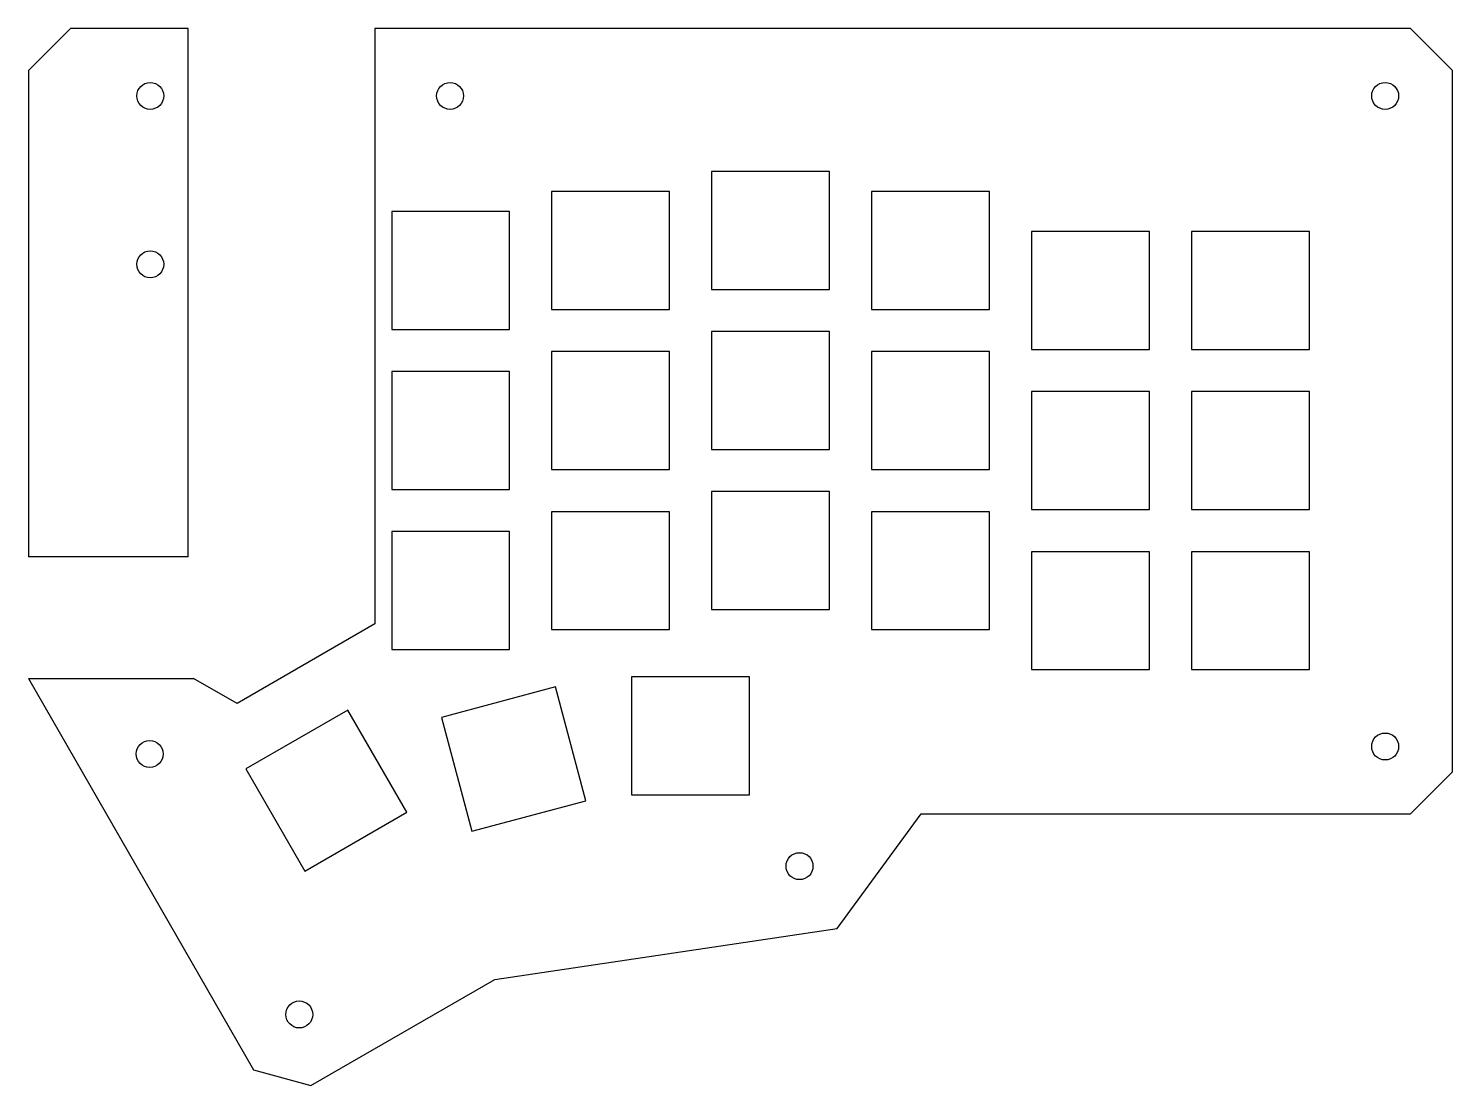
# Model space of a CAD drawing. Header units: millimetres. Extents: x -160 to 9, y -119 to 6.
import ezdxf

# ---------------------------------------------------------------- set-up
doc = ezdxf.new("R2010")
doc.units = ezdxf.units.MM

msp = doc.modelspace()

# ---------------------------------------------------------------- linework, layer by layer
at = {"color": 7, "linetype": 'Continuous', "lineweight": 25}
for p, q in [((-155.48, 6.32), (-160.48, 1.32)), ((-141.52, 6.32), (-155.48, 6.32)), ((-141.52, -56.42), (-141.52, 6.32)), ((-119.35, 6.32), (-119.35, 1.57)), ((-96.34, 6.32), (-119.35, 6.32)), ((3.66, 6.32), (-96.34, 6.32)), ((8.66, 1.32), (3.66, 6.32)), ((-160.48, 1.32), (-160.48, -56.42)), ((-119.35, 1.57), (-119.35, -64.37)), ((8.66, -81.93), (8.66, 1.32)), ((-65.34, -10.67), (-79.34, -10.67)), ((-79.34, -10.67), (-79.34, -24.67)), ((-65.34, -24.67), (-65.34, -10.67)), ((-84.34, -13.04), (-98.34, -13.04)), ((-98.34, -13.04), (-98.34, -27.05)), ((-84.34, -27.05), (-84.34, -13.04)), ((-46.34, -13.04), (-60.34, -13.04)), ((-60.34, -13.04), (-60.34, -27.05)), ((-46.34, -27.05), (-46.34, -13.04)), ((-117.34, -15.42), (-117.34, -29.42)), ((-103.34, -15.42), (-117.34, -15.42)), ((-103.34, -29.42), (-103.34, -15.42)), ((-27.34, -17.8), (-41.34, -17.8)), ((-41.34, -17.8), (-41.34, -31.8)), ((-27.34, -31.8), (-27.34, -17.8)), ((-8.33, -17.8), (-22.33, -17.8)), ((-22.33, -17.8), (-22.33, -31.8)), ((-8.33, -31.8), (-8.33, -17.8)), ((-79.34, -24.67), (-65.34, -24.67)), ((-98.34, -27.05), (-84.34, -27.05)), ((-60.34, -27.05), (-46.34, -27.05)), ((-117.34, -29.42), (-103.34, -29.42)), ((-79.34, -29.67), (-79.34, -43.67)), ((-65.34, -29.67), (-79.34, -29.67)), ((-65.34, -43.67), (-65.34, -29.67)), ((-98.34, -32.05), (-98.34, -46.05)), ((-84.34, -32.05), (-98.34, -32.05)), ((-84.34, -46.05), (-84.34, -32.05)), ((-60.34, -32.05), (-60.34, -46.05)), ((-46.34, -32.05), (-60.34, -32.05)), ((-46.34, -46.05), (-46.34, -32.05)), ((-41.34, -31.8), (-27.34, -31.8)), ((-22.33, -31.8), (-8.33, -31.8)), ((-117.34, -34.42), (-117.34, -48.42)), ((-103.34, -34.42), (-117.34, -34.42)), ((-103.34, -48.42), (-103.34, -34.42)), ((-41.34, -36.8), (-41.34, -50.8)), ((-27.34, -36.8), (-41.34, -36.8)), ((-27.34, -50.8), (-27.34, -36.8)), ((-22.33, -36.8), (-22.33, -50.8)), ((-8.33, -36.8), (-22.33, -36.8)), ((-8.33, -50.8), (-8.33, -36.8)), ((-79.34, -43.67), (-65.34, -43.67)), ((-98.34, -46.05), (-84.34, -46.05)), ((-60.34, -46.05), (-46.34, -46.05)), ((-117.34, -48.42), (-103.34, -48.42)), ((-79.34, -48.67), (-79.34, -62.67)), ((-65.34, -48.67), (-79.34, -48.67)), ((-65.34, -62.67), (-65.34, -48.67)), ((-98.34, -51.05), (-98.34, -65.05)), ((-84.34, -51.05), (-98.34, -51.05)), ((-84.34, -65.05), (-84.34, -51.05)), ((-60.34, -51.05), (-60.34, -65.05)), ((-46.34, -51.05), (-60.34, -51.05)), ((-46.34, -65.05), (-46.34, -51.05)), ((-41.34, -50.8), (-27.34, -50.8)), ((-22.33, -50.8), (-8.33, -50.8)), ((-117.34, -53.42), (-117.34, -67.42)), ((-103.34, -53.42), (-117.34, -53.42)), ((-103.34, -67.42), (-103.34, -53.42)), ((-41.34, -55.8), (-41.34, -69.8)), ((-27.34, -55.8), (-41.34, -55.8)), ((-27.34, -69.8), (-27.34, -55.8)), ((-22.33, -55.8), (-22.33, -69.8)), ((-8.33, -55.8), (-22.33, -55.8)), ((-8.33, -69.8), (-8.33, -55.8)), ((-141.52, -56.42), (-160.48, -56.42)), ((-79.34, -62.67), (-65.34, -62.67)), ((-119.35, -64.37), (-135.69, -73.83)), ((-98.34, -65.05), (-84.34, -65.05)), ((-60.34, -65.05), (-46.34, -65.05)), ((-117.34, -67.42), (-103.34, -67.42)), ((-160.48, -70.84), (-140.88, -70.84)), ((-160.48, -70.84), (-133.76, -117.34)), ((-135.69, -73.83), (-140.88, -70.84)), ((-88.84, -70.67), (-88.84, -84.67)), ((-74.84, -70.67), (-88.84, -70.67)), ((-74.84, -84.67), (-74.84, -70.67)), ((-41.34, -69.8), (-27.34, -69.8)), ((-22.33, -69.8), (-8.33, -69.8)), ((-97.89, -71.86), (-111.42, -75.47)), ((-94.28, -85.38), (-97.89, -71.86)), ((-122.53, -74.61), (-134.66, -81.6)), ((-115.54, -86.74), (-122.53, -74.61)), ((-111.42, -75.47), (-107.81, -88.99)), ((-134.66, -81.6), (-127.67, -93.73)), ((3.66, -86.93), (8.66, -81.93)), ((-107.81, -88.99), (-94.28, -85.38)), ((-88.84, -84.67), (-74.84, -84.67)), ((-127.67, -93.73), (-115.54, -86.74)), ((-64.41, -100.56), (-54.46, -86.93)), ((-54.46, -86.93), (3.66, -86.93)), ((-105.08, -106.6), (-64.41, -100.56)), ((-126.94, -119.19), (-105.08, -106.6)), ((-133.76, -117.34), (-126.94, -119.19))]:
    msp.add_line(p, q, dxfattribs=at)
for centre in [(-146.02, -1.68), (-110.4, -1.68), (0.66, -1.68), (-146.02, -21.68), (0.66, -78.93), (-146.09, -79.82), (-68.9, -93.14), (-128.32, -110.75)]:
    msp.add_circle(centre, 1.6, dxfattribs=at)

doc.saveas('drawing.dxf')
